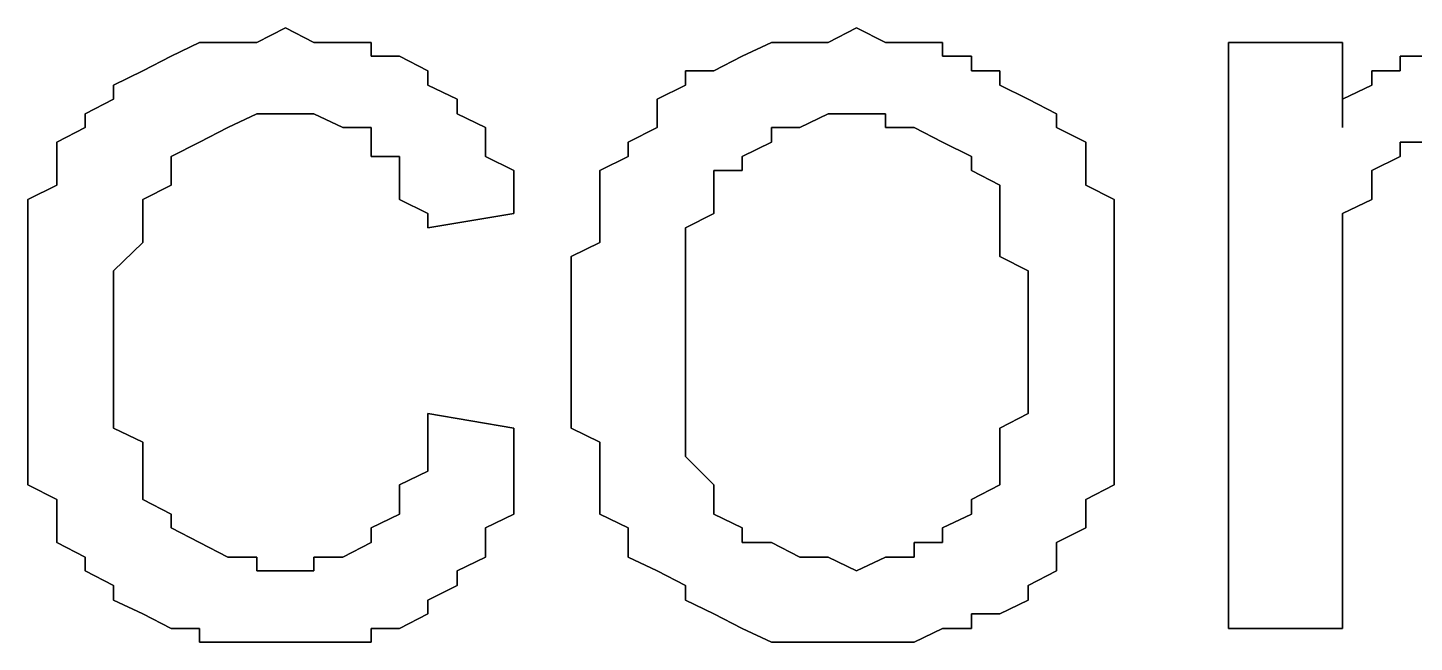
# Model space of a CAD drawing. Header units: metres. Extents: x 2.9 to 42.8, y 1.7 to 28.7.
# Drawn here: x 37.8389 to 38.01, y 23.0135 to 23.0893 of the extents above; entities that cross this region are included whole.
import ezdxf

# ---------------------------------------------------------------- set-up
doc = ezdxf.new("R2010")
doc.units = ezdxf.units.M
doc.layers.add('GRIS', color=8, linetype='Continuous')

msp = doc.modelspace()

# ---------------------------------------------------------------- linework, layer by layer
at = {"layer": 'GRIS', "lineweight": -3}
for points in [[(37.8707, 23.0893), (37.8672, 23.0875), (37.8707, 23.0893)], [(37.8742, 23.0875), (37.8707, 23.0893), (37.8742, 23.0875)], [(37.9412, 23.0893), (37.9377, 23.0875), (37.9412, 23.0893)], [(37.9448, 23.0875), (37.9412, 23.0893), (37.9448, 23.0875)], [(37.8601, 23.0875), (37.8566, 23.0858), (37.8601, 23.0875)], [(37.8636, 23.0875), (37.8601, 23.0875), (37.8636, 23.0875)], [(37.8672, 23.0875), (37.8636, 23.0875), (37.8672, 23.0875)], [(37.8778, 23.0875), (37.8742, 23.0875), (37.8778, 23.0875)], [(37.8813, 23.0875), (37.8778, 23.0875), (37.8813, 23.0875)], [(37.8813, 23.0858), (37.8813, 23.0875), (37.8813, 23.0858)], [(37.9307, 23.0875), (37.9271, 23.0858), (37.9307, 23.0875)], [(37.9342, 23.0875), (37.9307, 23.0875), (37.9342, 23.0875)], [(37.9377, 23.0875), (37.9342, 23.0875), (37.9377, 23.0875)], [(37.9483, 23.0875), (37.9448, 23.0875), (37.9483, 23.0875)], [(37.9518, 23.0875), (37.9483, 23.0875), (37.9518, 23.0875)], [(37.9518, 23.0858), (37.9518, 23.0875), (37.9518, 23.0858)], [(38.0012, 23.0875), (37.9871, 23.0875), (38.0012, 23.0875)], [(37.9871, 23.0875), (37.9871, 23.0152), (37.9871, 23.0875)], [(38.0012, 23.077), (38.0012, 23.0875), (38.0012, 23.077)], [(37.8566, 23.0858), (37.8531, 23.084), (37.8566, 23.0858)], [(37.8848, 23.0858), (37.8813, 23.0858), (37.8848, 23.0858)], [(37.8883, 23.084), (37.8848, 23.0858), (37.8883, 23.084)], [(37.9271, 23.0858), (37.9236, 23.084), (37.9271, 23.0858)], [(37.9554, 23.0858), (37.9518, 23.0858), (37.9554, 23.0858)], [(37.9554, 23.084), (37.9554, 23.0858), (37.9554, 23.084)], [(38.0118, 23.0858), (38.0083, 23.0858), (38.0118, 23.0858)], [(38.0083, 23.0858), (38.0083, 23.084), (38.0083, 23.0858)], [(37.8531, 23.084), (37.8495, 23.0822), (37.8531, 23.084)], [(37.8883, 23.0822), (37.8883, 23.084), (37.8883, 23.0822)], [(37.9236, 23.084), (37.9201, 23.084), (37.9236, 23.084)], [(37.9201, 23.084), (37.9201, 23.0822), (37.9201, 23.084)], [(37.9589, 23.084), (37.9554, 23.084), (37.9589, 23.084)], [(37.9589, 23.0822), (37.9589, 23.084), (37.9589, 23.0822)], [(38.0083, 23.084), (38.0048, 23.084), (38.0083, 23.084)], [(38.0048, 23.084), (38.0048, 23.0822), (38.0048, 23.084)], [(37.8495, 23.0822), (37.8495, 23.0805), (37.8495, 23.0822)], [(37.8919, 23.0805), (37.8883, 23.0822), (37.8919, 23.0805)], [(37.9201, 23.0822), (37.9166, 23.0805), (37.9201, 23.0822)], [(37.9624, 23.0805), (37.9589, 23.0822), (37.9624, 23.0805)], [(38.0048, 23.0822), (38.0012, 23.0805), (38.0048, 23.0822)], [(37.8495, 23.0805), (37.846, 23.0787), (37.8495, 23.0805)], [(37.8919, 23.0787), (37.8919, 23.0805), (37.8919, 23.0787)], [(37.9166, 23.0805), (37.9166, 23.0787), (37.9166, 23.0805)], [(37.9659, 23.0787), (37.9624, 23.0805), (37.9659, 23.0787)], [(38.0012, 23.0805), (38.0012, 23.0787), (38.0012, 23.0805)], [(37.846, 23.0787), (37.846, 23.077), (37.846, 23.0787)], [(37.8636, 23.077), (37.8672, 23.0787), (37.8636, 23.077)], [(37.8672, 23.0787), (37.8707, 23.0787), (37.8672, 23.0787)], [(37.8707, 23.0787), (37.8742, 23.0787), (37.8707, 23.0787)], [(37.8742, 23.0787), (37.8778, 23.077), (37.8742, 23.0787)], [(37.8954, 23.077), (37.8919, 23.0787), (37.8954, 23.077)], [(37.9166, 23.0787), (37.9166, 23.077), (37.9166, 23.0787)], [(37.9342, 23.077), (37.9377, 23.0787), (37.9342, 23.077)], [(37.9377, 23.0787), (37.9412, 23.0787), (37.9377, 23.0787)], [(37.9412, 23.0787), (37.9448, 23.0787), (37.9412, 23.0787)], [(37.9448, 23.0787), (37.9448, 23.077), (37.9448, 23.0787)], [(37.9659, 23.077), (37.9659, 23.0787), (37.9659, 23.077)], [(38.0012, 23.0787), (38.0012, 23.077), (38.0012, 23.0787)], [(37.846, 23.077), (37.8425, 23.0752), (37.846, 23.077)], [(37.8601, 23.0752), (37.8636, 23.077), (37.8601, 23.0752)], [(37.8778, 23.077), (37.8813, 23.077), (37.8778, 23.077)], [(37.8813, 23.077), (37.8813, 23.0752), (37.8813, 23.077)], [(37.8954, 23.0752), (37.8954, 23.077), (37.8954, 23.0752)], [(37.9166, 23.077), (37.913, 23.0752), (37.9166, 23.077)], [(37.9307, 23.0752), (37.9307, 23.077), (37.9307, 23.0752)], [(37.9307, 23.077), (37.9342, 23.077), (37.9307, 23.077)], [(37.9448, 23.077), (37.9483, 23.077), (37.9448, 23.077)], [(37.9483, 23.077), (37.9518, 23.0752), (37.9483, 23.077)], [(37.9695, 23.0752), (37.9659, 23.077), (37.9695, 23.0752)], [(37.8425, 23.0752), (37.8425, 23.0734), (37.8425, 23.0752)], [(37.8566, 23.0734), (37.8601, 23.0752), (37.8566, 23.0734)], [(37.8813, 23.0752), (37.8813, 23.0734), (37.8813, 23.0752)], [(37.8954, 23.0734), (37.8954, 23.0752), (37.8954, 23.0734)], [(37.913, 23.0752), (37.913, 23.0734), (37.913, 23.0752)], [(37.9271, 23.0734), (37.9307, 23.0752), (37.9271, 23.0734)], [(37.9518, 23.0752), (37.9554, 23.0734), (37.9518, 23.0752)], [(37.9695, 23.0734), (37.9695, 23.0752), (37.9695, 23.0734)], [(38.0083, 23.0734), (38.0083, 23.0752), (38.0083, 23.0734)], [(38.0083, 23.0752), (38.0118, 23.0752), (38.0083, 23.0752)], [(37.8425, 23.0734), (37.8425, 23.0717), (37.8425, 23.0734)], [(37.8566, 23.0717), (37.8566, 23.0734), (37.8566, 23.0717)], [(37.8813, 23.0734), (37.8848, 23.0734), (37.8813, 23.0734)], [(37.8848, 23.0734), (37.8848, 23.0717), (37.8848, 23.0734)], [(37.8989, 23.0717), (37.8954, 23.0734), (37.8989, 23.0717)], [(37.913, 23.0734), (37.9095, 23.0717), (37.913, 23.0734)], [(37.9271, 23.0717), (37.9271, 23.0734), (37.9271, 23.0717)], [(37.9554, 23.0734), (37.9554, 23.0717), (37.9554, 23.0734)], [(37.9695, 23.0717), (37.9695, 23.0734), (37.9695, 23.0717)], [(38.0048, 23.0717), (38.0083, 23.0734), (38.0048, 23.0717)], [(37.8425, 23.0717), (37.8425, 23.0699), (37.8425, 23.0717)], [(37.8566, 23.0699), (37.8566, 23.0717), (37.8566, 23.0699)], [(37.8848, 23.0717), (37.8848, 23.0681), (37.8848, 23.0717)], [(37.8989, 23.0699), (37.8989, 23.0717), (37.8989, 23.0699)], [(37.9095, 23.0717), (37.9095, 23.0699), (37.9095, 23.0717)], [(37.9236, 23.0699), (37.9236, 23.0717), (37.9236, 23.0699)], [(37.9236, 23.0717), (37.9271, 23.0717), (37.9236, 23.0717)], [(37.9554, 23.0717), (37.9589, 23.0699), (37.9554, 23.0717)], [(37.9695, 23.0699), (37.9695, 23.0717), (37.9695, 23.0699)], [(38.0048, 23.0699), (38.0048, 23.0717), (38.0048, 23.0699)], [(37.8425, 23.0699), (37.8389, 23.0681), (37.8425, 23.0699)], [(37.8531, 23.0681), (37.8566, 23.0699), (37.8531, 23.0681)], [(37.8989, 23.0664), (37.8989, 23.0699), (37.8989, 23.0664)], [(37.9095, 23.0699), (37.9095, 23.0681), (37.9095, 23.0699)], [(37.9236, 23.0681), (37.9236, 23.0699), (37.9236, 23.0681)], [(37.9589, 23.0699), (37.9589, 23.0681), (37.9589, 23.0699)], [(37.973, 23.0681), (37.9695, 23.0699), (37.973, 23.0681)], [(38.0048, 23.0681), (38.0048, 23.0699), (38.0048, 23.0681)], [(37.8389, 23.0681), (37.8389, 23.0646), (37.8389, 23.0681)], [(37.8531, 23.0664), (37.8531, 23.0681), (37.8531, 23.0664)], [(37.8848, 23.0681), (37.8883, 23.0664), (37.8848, 23.0681)], [(37.9095, 23.0681), (37.9095, 23.0664), (37.9095, 23.0681)], [(37.9236, 23.0664), (37.9236, 23.0681), (37.9236, 23.0664)], [(37.9589, 23.0681), (37.9589, 23.0664), (37.9589, 23.0681)], [(37.973, 23.0646), (37.973, 23.0681), (37.973, 23.0646)], [(38.0012, 23.0664), (38.0048, 23.0681), (38.0012, 23.0664)], [(37.8531, 23.0646), (37.8531, 23.0664), (37.8531, 23.0646)], [(37.8883, 23.0664), (37.8883, 23.0646), (37.8883, 23.0664)], [(37.8883, 23.0646), (37.8989, 23.0664), (37.8883, 23.0646)], [(37.9095, 23.0664), (37.9095, 23.0628), (37.9095, 23.0664)], [(37.9201, 23.0646), (37.9236, 23.0664), (37.9201, 23.0646)], [(37.9589, 23.0664), (37.9589, 23.0646), (37.9589, 23.0664)], [(38.0012, 23.0646), (38.0012, 23.0664), (38.0012, 23.0646)], [(37.8389, 23.0646), (37.8389, 23.0628), (37.8389, 23.0646)], [(37.8531, 23.0628), (37.8531, 23.0646), (37.8531, 23.0628)], [(37.9201, 23.0628), (37.9201, 23.0646), (37.9201, 23.0628)], [(37.9589, 23.0646), (37.9589, 23.0611), (37.9589, 23.0646)], [(37.973, 23.0628), (37.973, 23.0646), (37.973, 23.0628)], [(38.0012, 23.0611), (38.0012, 23.0646), (38.0012, 23.0611)], [(37.8389, 23.0628), (37.8389, 23.0611), (37.8389, 23.0628)], [(37.8495, 23.0593), (37.8531, 23.0628), (37.8495, 23.0593)], [(37.9095, 23.0628), (37.906, 23.0611), (37.9095, 23.0628)], [(37.9201, 23.0593), (37.9201, 23.0628), (37.9201, 23.0593)], [(37.973, 23.0611), (37.973, 23.0628), (37.973, 23.0611)], [(37.8389, 23.0611), (37.8389, 23.0576), (37.8389, 23.0611)], [(37.906, 23.0611), (37.906, 23.0593), (37.906, 23.0611)], [(37.9589, 23.0611), (37.9624, 23.0593), (37.9589, 23.0611)], [(37.973, 23.0576), (37.973, 23.0611), (37.973, 23.0576)], [(38.0012, 23.0593), (38.0012, 23.0611), (38.0012, 23.0593)], [(37.8495, 23.0576), (37.8495, 23.0593), (37.8495, 23.0576)], [(37.906, 23.0593), (37.906, 23.0558), (37.906, 23.0593)], [(37.9201, 23.0576), (37.9201, 23.0593), (37.9201, 23.0576)], [(37.9624, 23.0593), (37.9624, 23.0558), (37.9624, 23.0593)], [(38.0012, 23.0558), (38.0012, 23.0593), (38.0012, 23.0558)], [(37.8389, 23.0576), (37.8389, 23.0558), (37.8389, 23.0576)], [(37.8495, 23.054), (37.8495, 23.0576), (37.8495, 23.054)], [(37.9201, 23.054), (37.9201, 23.0576), (37.9201, 23.054)], [(37.973, 23.0558), (37.973, 23.0576), (37.973, 23.0558)], [(37.8389, 23.0558), (37.8389, 23.0523), (37.8389, 23.0558)], [(37.906, 23.0558), (37.906, 23.054), (37.906, 23.0558)], [(37.9624, 23.0558), (37.9624, 23.054), (37.9624, 23.0558)], [(37.973, 23.0523), (37.973, 23.0558), (37.973, 23.0523)], [(38.0012, 23.054), (38.0012, 23.0558), (38.0012, 23.054)], [(37.8495, 23.0523), (37.8495, 23.054), (37.8495, 23.0523)], [(37.906, 23.054), (37.906, 23.0505), (37.906, 23.054)], [(37.9201, 23.0523), (37.9201, 23.054), (37.9201, 23.0523)], [(37.9624, 23.054), (37.9624, 23.0505), (37.9624, 23.054)], [(38.0012, 23.0152), (38.0012, 23.054), (38.0012, 23.0152)], [(37.8389, 23.0523), (37.8389, 23.0505), (37.8389, 23.0523)], [(37.8495, 23.0505), (37.8495, 23.0523), (37.8495, 23.0505)], [(37.9201, 23.0505), (37.9201, 23.0523), (37.9201, 23.0505)], [(37.973, 23.0487), (37.973, 23.0523), (37.973, 23.0487)], [(37.8389, 23.0505), (37.8389, 23.0487), (37.8389, 23.0505)], [(37.8495, 23.047), (37.8495, 23.0505), (37.8495, 23.047)], [(37.906, 23.0505), (37.906, 23.0487), (37.906, 23.0505)], [(37.9201, 23.047), (37.9201, 23.0505), (37.9201, 23.047)], [(37.9624, 23.0505), (37.9624, 23.047), (37.9624, 23.0505)], [(37.8389, 23.0487), (37.8389, 23.0452), (37.8389, 23.0487)], [(37.906, 23.0487), (37.906, 23.0452), (37.906, 23.0487)], [(37.973, 23.0452), (37.973, 23.0487), (37.973, 23.0452)], [(37.8495, 23.0452), (37.8495, 23.047), (37.8495, 23.0452)], [(37.9201, 23.0452), (37.9201, 23.047), (37.9201, 23.0452)], [(37.9624, 23.047), (37.9624, 23.0434), (37.9624, 23.047)], [(37.8389, 23.0452), (37.8389, 23.0434), (37.8389, 23.0452)], [(37.8495, 23.0417), (37.8495, 23.0452), (37.8495, 23.0417)], [(37.906, 23.0452), (37.906, 23.0434), (37.906, 23.0452)], [(37.9201, 23.0417), (37.9201, 23.0452), (37.9201, 23.0417)], [(37.973, 23.0434), (37.973, 23.0452), (37.973, 23.0434)], [(37.8389, 23.0434), (37.8389, 23.0399), (37.8389, 23.0434)], [(37.906, 23.0434), (37.906, 23.0399), (37.906, 23.0434)], [(37.9624, 23.0434), (37.9624, 23.0417), (37.9624, 23.0434)], [(37.973, 23.0417), (37.973, 23.0434), (37.973, 23.0417)], [(37.8495, 23.0399), (37.8495, 23.0417), (37.8495, 23.0399)], [(37.8883, 23.0417), (37.8883, 23.0399), (37.8883, 23.0417)], [(37.8989, 23.0399), (37.8883, 23.0417), (37.8989, 23.0399)], [(37.9201, 23.0399), (37.9201, 23.0417), (37.9201, 23.0399)], [(37.9624, 23.0417), (37.9589, 23.0399), (37.9624, 23.0417)], [(37.973, 23.0382), (37.973, 23.0417), (37.973, 23.0382)], [(37.8389, 23.0399), (37.8389, 23.0382), (37.8389, 23.0399)], [(37.8531, 23.0382), (37.8495, 23.0399), (37.8531, 23.0382)], [(37.8883, 23.0399), (37.8883, 23.0364), (37.8883, 23.0399)], [(37.8989, 23.0364), (37.8989, 23.0399), (37.8989, 23.0364)], [(37.906, 23.0399), (37.9095, 23.0382), (37.906, 23.0399)], [(37.9201, 23.0382), (37.9201, 23.0399), (37.9201, 23.0382)], [(37.9589, 23.0399), (37.9589, 23.0364), (37.9589, 23.0399)], [(37.8389, 23.0382), (37.8389, 23.0364), (37.8389, 23.0382)], [(37.8531, 23.0346), (37.8531, 23.0382), (37.8531, 23.0346)], [(37.9095, 23.0382), (37.9095, 23.0364), (37.9095, 23.0382)], [(37.9201, 23.0364), (37.9201, 23.0382), (37.9201, 23.0364)], [(37.973, 23.0364), (37.973, 23.0382), (37.973, 23.0364)], [(37.8389, 23.0364), (37.8389, 23.0329), (37.8389, 23.0364)], [(37.8883, 23.0364), (37.8883, 23.0346), (37.8883, 23.0364)], [(37.8989, 23.0346), (37.8989, 23.0364), (37.8989, 23.0346)], [(37.9095, 23.0364), (37.9095, 23.0329), (37.9095, 23.0364)], [(37.9236, 23.0329), (37.9201, 23.0364), (37.9236, 23.0329)], [(37.9589, 23.0364), (37.9589, 23.0346), (37.9589, 23.0364)], [(37.973, 23.0346), (37.973, 23.0364), (37.973, 23.0346)], [(37.8531, 23.0329), (37.8531, 23.0346), (37.8531, 23.0329)], [(37.8883, 23.0346), (37.8848, 23.0329), (37.8883, 23.0346)], [(37.8989, 23.0329), (37.8989, 23.0346), (37.8989, 23.0329)], [(37.9589, 23.0346), (37.9589, 23.0329), (37.9589, 23.0346)], [(37.973, 23.0329), (37.973, 23.0346), (37.973, 23.0329)], [(37.8389, 23.0329), (37.8425, 23.0311), (37.8389, 23.0329)], [(37.8531, 23.0311), (37.8531, 23.0329), (37.8531, 23.0311)], [(37.8848, 23.0329), (37.8848, 23.0311), (37.8848, 23.0329)], [(37.8989, 23.0293), (37.8989, 23.0329), (37.8989, 23.0293)], [(37.9095, 23.0329), (37.9095, 23.0311), (37.9095, 23.0329)], [(37.9236, 23.0311), (37.9236, 23.0329), (37.9236, 23.0311)], [(37.9589, 23.0329), (37.9554, 23.0311), (37.9589, 23.0329)], [(37.9695, 23.0311), (37.973, 23.0329), (37.9695, 23.0311)], [(37.8425, 23.0311), (37.8425, 23.0293), (37.8425, 23.0311)], [(37.8566, 23.0293), (37.8531, 23.0311), (37.8566, 23.0293)], [(37.8848, 23.0311), (37.8848, 23.0293), (37.8848, 23.0311)], [(37.9095, 23.0311), (37.9095, 23.0293), (37.9095, 23.0311)], [(37.9236, 23.0293), (37.9236, 23.0311), (37.9236, 23.0293)], [(37.9554, 23.0311), (37.9554, 23.0293), (37.9554, 23.0311)], [(37.9695, 23.0293), (37.9695, 23.0311), (37.9695, 23.0293)], [(37.8425, 23.0293), (37.8425, 23.0276), (37.8425, 23.0293)], [(37.8566, 23.0276), (37.8566, 23.0293), (37.8566, 23.0276)], [(37.8848, 23.0293), (37.8813, 23.0276), (37.8848, 23.0293)], [(37.8954, 23.0276), (37.8989, 23.0293), (37.8954, 23.0276)], [(37.9095, 23.0293), (37.913, 23.0276), (37.9095, 23.0293)], [(37.9271, 23.0276), (37.9236, 23.0293), (37.9271, 23.0276)], [(37.9554, 23.0293), (37.9518, 23.0276), (37.9554, 23.0293)], [(37.9695, 23.0276), (37.9695, 23.0293), (37.9695, 23.0276)], [(37.8425, 23.0276), (37.8425, 23.0258), (37.8425, 23.0276)], [(37.8601, 23.0258), (37.8566, 23.0276), (37.8601, 23.0258)], [(37.8813, 23.0276), (37.8813, 23.0258), (37.8813, 23.0276)], [(37.8954, 23.0258), (37.8954, 23.0276), (37.8954, 23.0258)], [(37.913, 23.0276), (37.913, 23.0258), (37.913, 23.0276)], [(37.9271, 23.0258), (37.9271, 23.0276), (37.9271, 23.0258)], [(37.9518, 23.0276), (37.9518, 23.0258), (37.9518, 23.0276)], [(37.9659, 23.0258), (37.9695, 23.0276), (37.9659, 23.0258)], [(37.8425, 23.0258), (37.846, 23.024), (37.8425, 23.0258)], [(37.8636, 23.024), (37.8601, 23.0258), (37.8636, 23.024)], [(37.8813, 23.0258), (37.8778, 23.024), (37.8813, 23.0258)], [(37.8954, 23.024), (37.8954, 23.0258), (37.8954, 23.024)], [(37.913, 23.0258), (37.913, 23.024), (37.913, 23.0258)], [(37.9307, 23.0258), (37.9271, 23.0258), (37.9307, 23.0258)], [(37.9342, 23.024), (37.9307, 23.0258), (37.9342, 23.024)], [(37.9518, 23.0258), (37.9483, 23.0258), (37.9518, 23.0258)], [(37.9483, 23.0258), (37.9483, 23.024), (37.9483, 23.0258)], [(37.9659, 23.024), (37.9659, 23.0258), (37.9659, 23.024)], [(37.846, 23.024), (37.846, 23.0223), (37.846, 23.024)], [(37.8672, 23.024), (37.8636, 23.024), (37.8672, 23.024)], [(37.8672, 23.0223), (37.8672, 23.024), (37.8672, 23.0223)], [(37.8778, 23.024), (37.8742, 23.024), (37.8778, 23.024)], [(37.8742, 23.024), (37.8742, 23.0223), (37.8742, 23.024)], [(37.8919, 23.0223), (37.8954, 23.024), (37.8919, 23.0223)], [(37.913, 23.024), (37.9166, 23.0223), (37.913, 23.024)], [(37.9377, 23.024), (37.9342, 23.024), (37.9377, 23.024)], [(37.9412, 23.0223), (37.9377, 23.024), (37.9412, 23.0223)], [(37.9448, 23.024), (37.9412, 23.0223), (37.9448, 23.024)], [(37.9483, 23.024), (37.9448, 23.024), (37.9483, 23.024)], [(37.9659, 23.0223), (37.9659, 23.024), (37.9659, 23.0223)], [(37.846, 23.0223), (37.8495, 23.0205), (37.846, 23.0223)], [(37.8707, 23.0223), (37.8672, 23.0223), (37.8707, 23.0223)], [(37.8742, 23.0223), (37.8707, 23.0223), (37.8742, 23.0223)], [(37.8919, 23.0205), (37.8919, 23.0223), (37.8919, 23.0205)], [(37.9166, 23.0223), (37.9201, 23.0205), (37.9166, 23.0223)], [(37.9624, 23.0205), (37.9659, 23.0223), (37.9624, 23.0205)], [(37.8495, 23.0205), (37.8495, 23.0187), (37.8495, 23.0205)], [(37.8883, 23.0187), (37.8919, 23.0205), (37.8883, 23.0187)], [(37.9201, 23.0205), (37.9201, 23.0187), (37.9201, 23.0205)], [(37.9624, 23.0187), (37.9624, 23.0205), (37.9624, 23.0187)], [(37.8495, 23.0187), (37.8531, 23.017), (37.8495, 23.0187)], [(37.8883, 23.017), (37.8883, 23.0187), (37.8883, 23.017)], [(37.9201, 23.0187), (37.9236, 23.017), (37.9201, 23.0187)], [(37.9589, 23.017), (37.9624, 23.0187), (37.9589, 23.017)], [(37.8531, 23.017), (37.8566, 23.0152), (37.8531, 23.017)], [(37.8848, 23.0152), (37.8883, 23.017), (37.8848, 23.0152)], [(37.9236, 23.017), (37.9271, 23.0152), (37.9236, 23.017)], [(37.9554, 23.0152), (37.9554, 23.017), (37.9554, 23.0152)], [(37.9554, 23.017), (37.9589, 23.017), (37.9554, 23.017)], [(37.8566, 23.0152), (37.8601, 23.0152), (37.8566, 23.0152)], [(37.8601, 23.0152), (37.8601, 23.0135), (37.8601, 23.0152)], [(37.8813, 23.0135), (37.8813, 23.0152), (37.8813, 23.0135)], [(37.8813, 23.0152), (37.8848, 23.0152), (37.8813, 23.0152)], [(37.9271, 23.0152), (37.9307, 23.0135), (37.9271, 23.0152)], [(37.9483, 23.0135), (37.9518, 23.0152), (37.9483, 23.0135)], [(37.9518, 23.0152), (37.9554, 23.0152), (37.9518, 23.0152)], [(37.9871, 23.0152), (38.0012, 23.0152), (37.9871, 23.0152)], [(37.8601, 23.0135), (37.8636, 23.0135), (37.8601, 23.0135)], [(37.8636, 23.0135), (37.8672, 23.0135), (37.8636, 23.0135)], [(37.8672, 23.0135), (37.8707, 23.0135), (37.8672, 23.0135)], [(37.8707, 23.0135), (37.8742, 23.0135), (37.8707, 23.0135)], [(37.8742, 23.0135), (37.8778, 23.0135), (37.8742, 23.0135)], [(37.8778, 23.0135), (37.8813, 23.0135), (37.8778, 23.0135)], [(37.9307, 23.0135), (37.9342, 23.0135), (37.9307, 23.0135)], [(37.9342, 23.0135), (37.9377, 23.0135), (37.9342, 23.0135)], [(37.9377, 23.0135), (37.9412, 23.0135), (37.9377, 23.0135)], [(37.9412, 23.0135), (37.9448, 23.0135), (37.9412, 23.0135)], [(37.9448, 23.0135), (37.9483, 23.0135), (37.9448, 23.0135)]]:
    msp.add_lwpolyline(points, dxfattribs=at)

doc.saveas('drawing.dxf')
